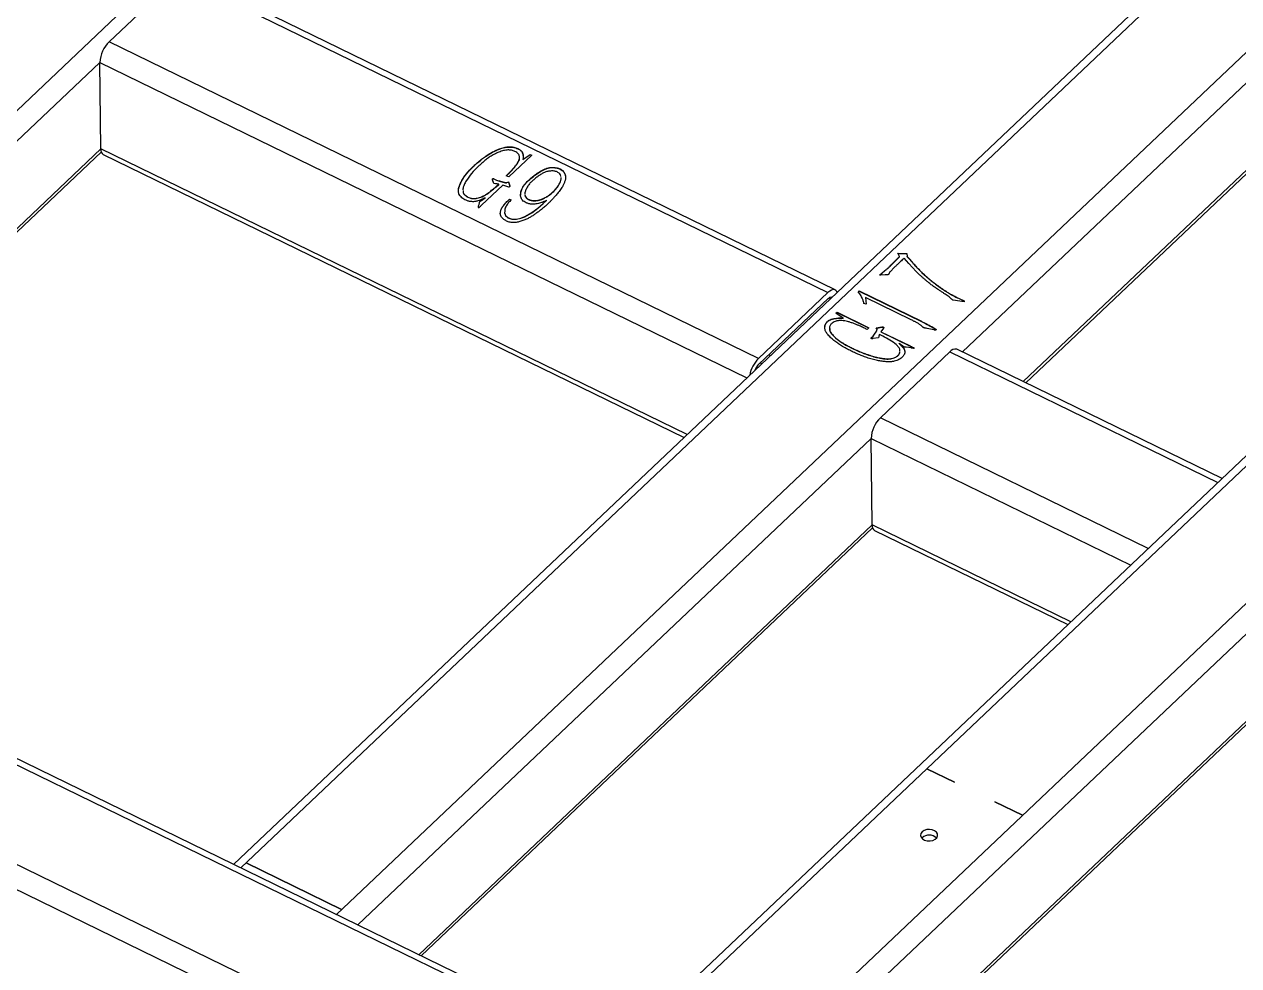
# Model space of a CAD drawing. Header units: millimetres. Extents: x 0 to 14850, y 0 to 10500.
# Drawn here: x 3877 to 5895, y 6010 to 7575 of the extents above; entities that cross this region are included whole.
import ezdxf

# ---------------------------------------------------------------- set-up
doc = ezdxf.new("R2010")
doc.units = ezdxf.units.MM
doc.header["$LTSCALE"] = 50

msp = doc.modelspace()

# ---------------------------------------------------------------- linework, layer by layer
for p, q in [((5618.1, 9094.7), (3113.6, 6720.2)), ((7993.8, 8835.8), (4864.9, 5869.4)), ((4883, 5869.5), (8011.9, 8836)), ((8171.2, 8758.3), (5042.3, 5791.9)), ((5069.1, 5766.6), (8193, 8728.3)), ((8194.8, 8584.5), (5170.4, 5717.2)), ((5174.4, 5715.2), (8191.5, 8575.7)), ((6722.9, 8547), (4224.6, 6178.4)), ((4236.4, 6172.6), (6741, 8547.2)), ((6900.3, 8469.5), (4395.7, 6095)), ((5436, 7030.5), (6922.1, 8439.5)), ((6923.9, 8295.7), (5537.3, 6981.1)), ((5541.3, 6979.2), (6920.6, 8286.8)), ((4017.6, 7546.3), (4132.9, 7655.6)), ((4132.9, 7655.6), (5212.6, 7129.1)), ((5224.6, 7133.6), (4144.9, 7660.1)), ((5097.3, 7019.8), (4017.6, 7546.3)), ((3148.9, 6703), (4002.2, 7511.9)), ((4003.9, 7368.1), (4002.2, 7511.9)), ((4002.2, 7511.9), (5077.9, 6987.4)), ((4697.1, 7368.4), (4697, 7368.7)), ((4003.9, 7368.1), (3250.2, 6653.5)), ((3254.2, 6651.6), (4004.7, 7363.1)), ((4978.3, 6893), (4003.9, 7368.1)), ((4007.9, 7359), (4973.3, 6888.2)), ((4638.5, 7352), (4638.5, 7352.3)), ((4720.1, 7357.9), (4681.9, 7321.6)), ((4705.4, 7350.6), (4717.8, 7359)), ((4705.4, 7350.3), (4717.8, 7358.7)), ((4706.1, 7353.5), (4705.4, 7350.6)), ((4705.4, 7350.3), (4705.4, 7350.6)), ((4705.9, 7354.7), (4706, 7353.7)), ((4717.8, 7359), (4720.1, 7357.9)), ((4717.8, 7358.7), (4717.8, 7359)), ((4717.8, 7358.7), (4719.9, 7357.7)), ((4765.7, 7335.3), (4765.7, 7335.6)), ((4656.9, 7310.5), (4655.1, 7316.7)), ((4656.9, 7318.6), (4661.6, 7316.3)), ((4656.9, 7318.3), (4656.9, 7318.6)), ((4656.9, 7318.3), (4661.6, 7316)), ((4660.1, 7310.2), (4656.9, 7310.5)), ((4661, 7305.5), (4665.4, 7309.4)), ((4661, 7305.2), (4665.4, 7309.1)), ((4661.6, 7316.3), (4666.3, 7315)), ((4661.6, 7316), (4661.6, 7316.3)), ((4661.6, 7316), (4666.4, 7314.7)), ((4665.4, 7309.1), (4665.4, 7309.4)), ((4666.3, 7315), (4672.1, 7313.2)), ((4666.4, 7314.7), (4666.3, 7315)), ((4666.4, 7314.7), (4672.1, 7312.9)), ((4672.1, 7312.9), (4672.1, 7313.2)), ((4681.9, 7321.6), (4677.6, 7323.5)), ((4678.9, 7312.4), (4681.5, 7313.1)), ((4678.9, 7312), (4681.5, 7312.8)), ((4678.9, 7312), (4678.9, 7312.4)), ((4681.5, 7313.1), (4683.5, 7306.7)), ((4681.5, 7312.8), (4681.5, 7313.1)), ((4681.5, 7312.8), (4683.5, 7306.4)), ((4724.9, 7324), (4724.9, 7324.3)), ((4612.7, 7288.4), (4612.7, 7288.7)), ((4672, 7307.8), (4636.9, 7274.5)), ((4661, 7305.2), (4661, 7305.5)), ((4680.3, 7305), (4672, 7307.8)), ((4681.8, 7304.5), (4680.3, 7305)), ((4683.5, 7306.4), (4683.5, 7306.7)), ((4756.8, 7297.5), (4756.8, 7297.8)), ((4631.9, 7273.7), (4632.8, 7275.9)), ((4631.9, 7273.4), (4632.8, 7275.6)), ((4631.9, 7273.4), (4631.9, 7273.7)), ((4632.8, 7275.9), (4633.4, 7279)), ((4632.8, 7275.6), (4633.4, 7278.7)), ((4632.8, 7275.6), (4632.8, 7275.9)), ((4633.4, 7278.7), (4633.4, 7279)), ((4634.6, 7281.5), (4636.6, 7282.5)), ((4634.6, 7281.2), (4636.6, 7282.2)), ((4634.6, 7281.2), (4634.6, 7281.5)), ((4636.6, 7282.5), (4642.8, 7286.8)), ((4636.6, 7282.2), (4642.8, 7286.5)), ((4636.6, 7282.2), (4636.6, 7282.5)), ((4642.8, 7286.5), (4642.8, 7286.8)), ((4680.2, 7281.9), (4683.2, 7284.8)), ((4680.2, 7281.6), (4683.2, 7284.4)), ((4680.2, 7281.6), (4680.2, 7281.9)), ((4683.2, 7284.8), (4685.9, 7283.4)), ((4683.2, 7284.4), (4683.2, 7284.8)), ((4683.2, 7284.4), (4685.9, 7283.1)), ((4715.8, 7283.5), (4715.8, 7283.8)), ((4730.5, 7269.8), (4739.2, 7277.5)), ((4730.5, 7269.5), (4739.2, 7277.2)), ((4730.5, 7269.5), (4730.5, 7269.8)), ((4739.2, 7277.5), (4744.9, 7282.6)), ((4739.2, 7277.2), (4744.9, 7282.3)), ((4739.2, 7277.2), (4739.2, 7277.5)), ((4744.9, 7282.3), (4744.9, 7282.6)), ((5319.4, 7176.8), (5331.6, 7189)), ((5319.4, 7176.5), (5331.6, 7188.6)), ((5328.7, 7194.6), (5343.6, 7194.4)), ((5331.6, 7189), (5328.7, 7194.6)), ((5328.9, 7194.3), (5343.6, 7194.1)), ((5331.6, 7188.6), (5331.6, 7189)), ((5343.6, 7194.4), (5344.5, 7189.1)), ((5343.6, 7194.1), (5343.6, 7194.4)), ((5343.6, 7194.1), (5344.5, 7188.8)), ((5344.5, 7188.8), (5344.5, 7189.1)), ((5322.7, 7170.8), (5316.3, 7164.2)), ((5319.4, 7176.5), (5319.4, 7176.8)), ((5347, 7177.6), (5339.1, 7186.3)), ((5359.3, 7164.3), (5347, 7177.6)), ((5298.6, 7158.8), (5301.9, 7161.3)), ((5298.6, 7158.5), (5301.9, 7161)), ((5298.6, 7158.5), (5298.6, 7158.8)), ((5307.8, 7158.6), (5300.2, 7158.1)), ((5301.9, 7161.3), (5307.2, 7165.8)), ((5301.9, 7161), (5307.2, 7165.5)), ((5301.9, 7161), (5301.9, 7161.3)), ((5307.2, 7165.5), (5307.2, 7165.8)), ((5314.2, 7161.6), (5313.6, 7159.8)), ((5212.6, 7129.1), (5097.3, 7019.8)), ((5263, 7130.6), (5264.5, 7132.1)), ((5265.6, 7126.9), (5263, 7130.6)), ((5263.1, 7130.4), (5264.5, 7131.8)), ((5264.5, 7132.1), (5367.8, 7081.5)), ((5264.5, 7131.8), (5264.5, 7132.1)), ((5264.5, 7131.8), (5367.8, 7081.2)), ((5097.4, 7010), (5212.8, 7119.4)), ((5216.7, 7119), (5213.9, 7120.4)), ((5276.3, 7109.9), (5272.4, 7111)), ((5274.8, 7121.2), (5276.3, 7109.9)), ((5351, 7083.8), (5274.8, 7121.2)), ((5274.8, 7120.9), (5274.8, 7121.2)), ((5274.8, 7120.9), (5276.2, 7109.9)), ((5418.2, 7118.4), (5413.8, 7122.1)), ((5438.8, 7114), (5420.5, 7116.4)), ((5430.7, 7119.4), (5439, 7115.3)), ((5430.7, 7119.1), (5430.7, 7119.4)), ((5430.7, 7119.1), (5439, 7115)), ((5439, 7115.3), (5438.8, 7114)), ((5225.9, 7094.9), (5227.6, 7096.5)), ((5238.1, 7086.6), (5225.9, 7094.9)), ((5226.1, 7094.8), (5227.6, 7096.2)), ((5227.6, 7096.5), (5280.4, 7070.8)), ((5227.6, 7096.2), (5227.6, 7096.5)), ((5227.6, 7096.2), (5280.2, 7070.6)), ((5233.8, 7087), (5238.1, 7086.6)), ((5233.8, 7086.7), (5233.8, 7087)), ((5233.8, 7086.7), (5238.1, 7086.3)), ((5238.1, 7086.3), (5238.1, 7086.6)), ((5211.5, 7080.4), (5211.5, 7080.7)), ((5214.9, 7069.7), (5214.9, 7069.4)), ((5280.4, 7070.8), (5277.6, 7067.9)), ((5292.8, 7070.6), (5302.3, 7072)), ((5294, 7068.8), (5292.8, 7070.6)), ((5293, 7070.3), (5302.4, 7071.7)), ((5304.8, 7069.9), (5300.6, 7064.2)), ((5302.4, 7071.7), (5302.3, 7072)), ((5305.6, 7070.9), (5304.8, 7069.9)), ((5367.8, 7081.2), (5367.8, 7081.5)), ((5385.9, 7067.6), (5377.3, 7069.6)), ((5389.1, 7067.1), (5385.9, 7067.6)), ((5284.5, 7053.2), (5284.6, 7053.5)), ((5284.6, 7053.8), (5287.9, 7057)), ((5284.6, 7053.5), (5287.9, 7056.7)), ((5284.6, 7053.5), (5284.6, 7053.8)), ((5296.4, 7053.9), (5287.4, 7052.6)), ((5287.9, 7057), (5289.9, 7060.3)), ((5287.9, 7056.7), (5289.9, 7060)), ((5287.9, 7056.7), (5287.9, 7057)), ((5289.9, 7060.3), (5292.6, 7064.2)), ((5289.9, 7060), (5292.6, 7063.9)), ((5289.9, 7060), (5289.9, 7060.3)), ((5292.6, 7063.9), (5292.6, 7064.2)), ((5297, 7056), (5296.4, 7053.9)), ((5303.9, 7056.7), (5298.2, 7059.7)), ((5300.6, 7064.2), (5349, 7040.6)), ((5300.6, 7063.9), (5300.6, 7064.2)), ((5300.6, 7063.9), (5349, 7040.3)), ((5114.3, 7026), (5117.1, 7024.6)), ((5254.2, 7035.9), (5254.2, 7036.2)), ((5299.7, 6921), (5415.1, 7030.4)), ((5337.2, 7040.3), (5331.1, 7044.5)), ((5331.1, 7044.2), (5331.1, 7044.5)), ((5338.7, 7038.9), (5337.2, 7040.3)), ((5346.9, 7037.7), (5342.4, 7038.2)), ((5350.2, 7037.2), (5346.9, 7037.7)), ((5349, 7040.3), (5349, 7040.6)), ((5415.1, 7030.4), (5860.5, 6813.2)), ((5867.6, 6820), (5427, 7034.9)), ((2483.9, 7016.9), (4929.4, 5824.4)), ((4937.3, 5830.9), (2495.9, 7021.4)), ((5102.6, 7010.8), (5099.7, 7012.2)), ((5327.9, 7023.6), (5327.9, 7023.9)), ((10061.4, 3156.3), (2368.5, 6907.5)), ((5745.1, 6703.9), (5299.7, 6921)), ((4431, 6077.7), (5284.3, 6886.7)), ((5286.1, 6742.9), (5284.3, 6886.7)), ((5284.3, 6886.7), (5715.9, 6676.2)), ((2353.1, 6873.2), (10046, 3121.9)), ((5286.1, 6742.9), (4532.4, 6028.3)), ((5616.4, 6581.8), (5286.1, 6742.9)), ((4536.4, 6026.4), (5286.8, 6737.9)), ((5290, 6733.8), (5611.4, 6577.1)), ((5377.1, 6337.5), (5377.1, 6337.5)), ((5377.1, 6337.5), (5422.7, 6315.3)), ((5422.7, 6315.3), (5377.1, 6337.5)), ((5377.1, 6337.5), (5377.1, 6337.5)), ((5422.7, 6315.3), (5422.7, 6315.3)), ((5490.1, 6282.4), (5535.7, 6260.2)), ((5535.7, 6260.2), (5490.1, 6282.4)), ((5490.1, 6282.4), (5490.1, 6282.4)), ((5490.1, 6282.4), (5490.1, 6282.4)), ((5535.7, 6260.2), (5535.7, 6260.2)), ((5369.3, 6222.8), (5368.5, 6222)), ((4245.5, 6180.8), (4245.5, 6180.8)), ((4245.5, 6180.8), (4404.1, 6103.4)), ((4404.1, 6103.5), (4245.5, 6180.8)), ((4245.5, 6180.7), (4245.5, 6180.8)), ((4404.1, 6103.4), (4404.1, 6103.5))]:
    msp.add_line(p, q)
at = {"flags": 128}
for points in [[(4675.2, 7264.3), (4675.1, 7262.1), (4676.7, 7257.6), (4680.6, 7253.9), (4687.1, 7251.5), (4694.6, 7251.3), (4701.8, 7253.1), (4708.4, 7255.6), (4720.1, 7262.2), (4730.5, 7269.8), (4730.5, 7269.8)], [(4675.2, 7264), (4675.1, 7261.8), (4676.7, 7257.3), (4680.6, 7253.6), (4687.1, 7251.2), (4694.6, 7251), (4701.8, 7252.8), (4708.4, 7255.3), (4720.1, 7261.9), (4730.5, 7269.5), (4730.5, 7269.5)], [(5227.8, 7129.5), (5227.2, 7130.8), (5225.8, 7132.8), (5223.8, 7133.9), (5221.4, 7134.1), (5218.6, 7133.3), (5215.7, 7131.7), (5212.6, 7129.1)], [(5212.8, 7119.4), (5214.3, 7120.7), (5215.8, 7121.5), (5217.1, 7121.9), (5218.3, 7121.8), (5219.2, 7121.4)], [(5369.2, 6232.6), (5367.1, 6229.7), (5366.5, 6226.6), (5367.4, 6223.5), (5369.8, 6220.7), (5373.3, 6218.7), (5377.6, 6217.5), (5382.3, 6217.4), (5386.8, 6218.3), (5390.6, 6220.2), (5393.3, 6222.8), (5394.7, 6225.8), (5394.5, 6229), (5392.9, 6232), (5389.9, 6234.4), (5385.9, 6236), (5381.3, 6236.6), (5376.7, 6236.2), (5372.5, 6234.8), (5369.2, 6232.6)]]:
    msp.add_lwpolyline(points, dxfattribs=at)
for centre, radius, start, end in [((4054.7, 7509), 52.6, 134.876, 176.7905), ((4013.3, 7366.7), 9.45, 171.6444, 235.1878), ((5424.4, 7023.6), 11.6, 77.2156, 143.8666), ((5136.6, 6981.1), 55.2, 135.4812, 168.8278), ((5116.5, 6991), 27, 135.2475, 160.774), ((5336.8, 6883.8), 52.6, 134.876, 176.7905), ((5295.4, 6741.5), 9.45, 171.6444, 235.1878), ((5380.8, 6209.5), 17.6, 46.5508, 130.6916)]:
    msp.add_arc(centre, radius, start, end)
for points, knots in [([(4638.5, 7352.3), (4640.5, 7353.8), (4644.6, 7356.7), (4650.2, 7360.3), (4655, 7363), (4658.8, 7364.9), (4662.7, 7366.6), (4666.6, 7368.2), (4670.5, 7369.5), (4674.3, 7370.5), (4677.7, 7371.2), (4680.9, 7371.5), (4683.8, 7371.5), (4686.4, 7371.5), (4688.6, 7371.3), (4691, 7370.8), (4693.9, 7370), (4696, 7369.1), (4697, 7368.7)], [0, 0, 0, 0, 0.126942, 0.261461, 0.330176, 0.398271, 0.466105, 0.533434, 0.597742, 0.655448, 0.707397, 0.75438, 0.796614, 0.833743, 0.865303, 0.893055, 0.945167, 1, 1, 1, 1]), ([(4638.5, 7352), (4640.5, 7353.4), (4644.6, 7356.4), (4650.2, 7360), (4655, 7362.7), (4658.8, 7364.6), (4662.7, 7366.3), (4666.6, 7367.9), (4670.5, 7369.2), (4674.3, 7370.2), (4677.7, 7370.9), (4680.9, 7371.2), (4683.8, 7371.2), (4686.4, 7371.2), (4688.6, 7371), (4691, 7370.5), (4693.9, 7369.7), (4696, 7368.8), (4697.1, 7368.4)], [0, 0, 0, 0, 0.126942, 0.261461, 0.330176, 0.398271, 0.466105, 0.533434, 0.597742, 0.655448, 0.707397, 0.75438, 0.796614, 0.833743, 0.865303, 0.893055, 0.945167, 1, 1, 1, 1]), ([(4697, 7368.7), (4697.7, 7368.4), (4698.9, 7367.8), (4700.5, 7366.7), (4701.9, 7365.5), (4703.4, 7363.9), (4704.9, 7361.5), (4705.6, 7359), (4705.9, 7356.9), (4706.1, 7355.6), (4706.2, 7354.5), (4706.1, 7353.8), (4706.1, 7353.5)], [0, 0, 0, 0, 0.0935799, 0.1825326, 0.2691195, 0.3543402, 0.5285132, 0.7140203, 0.8062506, 0.8835329, 0.9481313, 1, 1, 1, 1]), ([(4611, 7282.7), (4609.7, 7283.3), (4607, 7284.4), (4603.8, 7286.8), (4601.3, 7289.4), (4599.7, 7291.7), (4598.9, 7293.7), (4598.5, 7295.4), (4598.3, 7297.2), (4598.4, 7299.1), (4598.6, 7301.2), (4599.1, 7303.5), (4599.8, 7306), (4600.7, 7308.6), (4601.9, 7311.4), (4603.3, 7314.2), (4605, 7317.2), (4607.6, 7321.2), (4610.9, 7325.9), (4615.4, 7331.2), (4620.3, 7336.4), (4625.7, 7341.6), (4631.7, 7347), (4636.2, 7350.5), (4638.5, 7352.3)], [0, 0, 0, 0, 0.040297, 0.08035, 0.119463, 0.157607, 0.177007, 0.197574, 0.220151, 0.244278, 0.270518, 0.29898, 0.330426, 0.364243, 0.400275, 0.437654, 0.47741, 0.518652, 0.599493, 0.673537, 0.746948, 0.826943, 0.911509, 1, 1, 1, 1]), ([(4598.5, 7297.8), (4598.5, 7298.3), (4598.2, 7302.1), (4600.8, 7309.2), (4606.3, 7319.6), (4614.8, 7330.6), (4625.8, 7341.7), (4634.2, 7348.6), (4638.5, 7352)], [0, 0, 0, 0, 0.022938, 0.185631, 0.348459, 0.565599, 0.782819, 1, 1, 1, 1]), ([(4693.7, 7363.3), (4692.7, 7363.7), (4691, 7364.6), (4688, 7365.5), (4685, 7366.1), (4681.8, 7366.4), (4678.5, 7366.2), (4674.9, 7365.7), (4671.2, 7364.8), (4667.4, 7363.5), (4663.5, 7361.9), (4659.8, 7360.2), (4656.2, 7358.3), (4651.7, 7355.6), (4646.6, 7352.2), (4641.1, 7347.9), (4636.1, 7343.5), (4633, 7340.6), (4631.4, 7339.2)], [0, 0, 0, 0, 0.04294, 0.083349, 0.123646, 0.163272, 0.204759, 0.249858, 0.29949, 0.354079, 0.41151, 0.468829, 0.525993, 0.583086, 0.69442, 0.798848, 0.899696, 1, 1, 1, 1]), ([(4677.6, 7323.5), (4678.3, 7324.1), (4679.7, 7325.5), (4682, 7327.6), (4684.3, 7329.9), (4686.3, 7331.9), (4687.9, 7333.6), (4689.2, 7335.1), (4690.6, 7336.8), (4692.6, 7339.2), (4695, 7342.2), (4697.3, 7345.6), (4699, 7349), (4699.6, 7351.8), (4699.9, 7354.1), (4699.7, 7355.7), (4699.3, 7357.2), (4698.5, 7359.1), (4696.7, 7361.2), (4694.7, 7362.6), (4693.7, 7363.3)], [0, 0, 0, 0, 0.051388, 0.111431, 0.174728, 0.237534, 0.271141, 0.309683, 0.352584, 0.401029, 0.494896, 0.57669, 0.6523, 0.73092, 0.769338, 0.805076, 0.838354, 0.870488, 0.933166, 1, 1, 1, 1]), ([(4677.6, 7323.2), (4680.8, 7326.2), (4687.2, 7332.3), (4694.3, 7340.5), (4698.4, 7347.4), (4700.2, 7351.3), (4699.7, 7353.3), (4699.6, 7353.5)], [0, 0, 0, 0, 0.328863, 0.65769, 0.822103, 0.986324, 1, 1, 1, 1]), ([(4697.1, 7368.4), (4698.8, 7367.4), (4702.4, 7365.3), (4705.4, 7360.6), (4705.6, 7357.2), (4705.8, 7355.5)], [0, 0, 0, 0, 0.322212, 0.64463, 1, 1, 1, 1]), ([(4631.4, 7339.2), (4627.6, 7335.3), (4619.9, 7327.5), (4612, 7317), (4607.8, 7308.2), (4605.5, 7303.2), (4605.8, 7300.5), (4605.8, 7300.2)], [0, 0, 0, 0, 0.32489, 0.649584, 0.812036, 0.974239, 1, 1, 1, 1]), ([(4762.2, 7329.8), (4761.5, 7330.1), (4759.9, 7330.8), (4757.2, 7331.3), (4754.3, 7331.5), (4751.2, 7331.4), (4748.1, 7331), (4745.2, 7330.4), (4742.4, 7329.5), (4739.8, 7328.4), (4737.4, 7327), (4734.9, 7325.4), (4732.3, 7323.7), (4728.9, 7321.2), (4724.8, 7317.9), (4720.9, 7314.7), (4718.1, 7312), (4716.2, 7309.8), (4714.4, 7307.3), (4713.3, 7305.6), (4712.8, 7304.7)], [0, 0, 0, 0, 0.040166, 0.081094, 0.12354, 0.169129, 0.215819, 0.260674, 0.305003, 0.348983, 0.395123, 0.444456, 0.497606, 0.554669, 0.667765, 0.77272, 0.824596, 0.879816, 0.938221, 1, 1, 1, 1]), ([(4724.9, 7324.3), (4725.9, 7325.1), (4727.8, 7326.6), (4731.2, 7328.7), (4735, 7331), (4739, 7333.2), (4743.2, 7335.2), (4747.4, 7336.6), (4751.3, 7337.4), (4755.1, 7337.4), (4758.4, 7337.1), (4761.3, 7336.7), (4763.7, 7336.3), (4765.1, 7335.8), (4765.7, 7335.6)], [0, 0, 0, 0, 0.0896469, 0.1863469, 0.2908775, 0.4028967, 0.5115677, 0.6073458, 0.6924144, 0.7697809, 0.8410778, 0.9026877, 0.9556868, 1, 1, 1, 1]), ([(4724.9, 7324), (4725.9, 7324.8), (4727.9, 7326.3), (4731.2, 7328.4), (4735, 7330.7), (4739, 7332.9), (4743.2, 7334.9), (4747.4, 7336.2), (4751.3, 7337), (4755.1, 7337.1), (4758.4, 7336.8), (4761.3, 7336.4), (4763.7, 7336), (4765.1, 7335.5), (4765.7, 7335.3)], [0, 0, 0, 0, 0.0896469, 0.1863469, 0.2908775, 0.4028967, 0.5115677, 0.6073458, 0.6924144, 0.7697809, 0.8410778, 0.9026877, 0.9556868, 1, 1, 1, 1]), ([(4765.7, 7335.6), (4766.7, 7335.2), (4768.6, 7334.3), (4770.7, 7332.8), (4772.2, 7331.3), (4773.2, 7330), (4774.3, 7328.4), (4775.2, 7326.6), (4776, 7324.7), (4776.4, 7322.6), (4776.4, 7320.3), (4775.9, 7317.3), (4774.8, 7313.4), (4773.4, 7309.5), (4771.9, 7306.3), (4770.1, 7303.6), (4768, 7300.6), (4765.5, 7297.4), (4763, 7294.2), (4760.7, 7291.5), (4758.8, 7289.2), (4756.7, 7286.7), (4754, 7283.8), (4750.6, 7280.4), (4747.3, 7277.1), (4745.1, 7275), (4744.1, 7274)], [0, 0, 0, 0, 0.033619, 0.06885, 0.088448, 0.110531, 0.135458, 0.163138, 0.192725, 0.222946, 0.254738, 0.288308, 0.356905, 0.424002, 0.460324, 0.502366, 0.55078, 0.605199, 0.658832, 0.70465, 0.742697, 0.772589, 0.828042, 0.89005, 0.950281, 1, 1, 1, 1]), ([(4768.7, 7322), (4768.7, 7322.2), (4768.7, 7323.8), (4767.2, 7327), (4763.9, 7328.9), (4762.2, 7329.8)], [0, 0, 0, 0, 0.062367, 0.53144, 1, 1, 1, 1]), ([(4765.7, 7335.3), (4767.9, 7334.1), (4772.3, 7331.7), (4775.3, 7327.1), (4775.7, 7324.3), (4775.8, 7323.4)], [0, 0, 0, 0, 0.401844, 0.804754, 1, 1, 1, 1]), ([(4655.1, 7316.7), (4654.9, 7317), (4654.7, 7317.5), (4654.7, 7318.3), (4655.3, 7318.5), (4655.7, 7318.7), (4656.3, 7318.7), (4656.7, 7318.7), (4656.9, 7318.6)], [0, 0, 0, 0, 0.347684, 0.526033, 0.647272, 0.746954, 0.855934, 1, 1, 1, 1]), ([(4654.7, 7317.6), (4654.7, 7317.6), (4654.7, 7317.7), (4654.8, 7318), (4655.3, 7318.2), (4655.7, 7318.4), (4656.4, 7318.4), (4656.7, 7318.3), (4656.9, 7318.3)], [0, 0, 0, 0, 0.005563, 0.1872159, 0.3857104, 0.5912904, 0.7962137, 1, 1, 1, 1]), ([(4665.4, 7309.4), (4664.8, 7309.5), (4663.6, 7309.7), (4662.1, 7309.9), (4660.9, 7310.1), (4660.3, 7310.2), (4660.1, 7310.2)], [0, 0, 0, 0, 0.362799, 0.652475, 0.863991, 1, 1, 1, 1]), ([(4672.1, 7313.2), (4672.5, 7313.1), (4673.6, 7312.7), (4675.4, 7312.4), (4677.3, 7312.1), (4678.4, 7312.3), (4678.9, 7312.4)], [0, 0, 0, 0, 0.191517, 0.498743, 0.8058, 1, 1, 1, 1]), ([(4672.1, 7312.9), (4672.5, 7312.8), (4673.6, 7312.4), (4675.4, 7312.1), (4677.3, 7311.8), (4678.4, 7312), (4678.9, 7312)], [0, 0, 0, 0, 0.191517, 0.498743, 0.8058, 1, 1, 1, 1]), ([(4710.6, 7278.7), (4709.5, 7279.2), (4707.3, 7280.3), (4704.6, 7282.6), (4702.8, 7285.3), (4701.9, 7287.9), (4701.6, 7290.2), (4701.6, 7292.1), (4701.7, 7294.2), (4702.3, 7297.2), (4703.4, 7301.1), (4705.3, 7304.8), (4707.3, 7307.8), (4709.2, 7310.1), (4711.4, 7312.5), (4714.7, 7315.8), (4719.2, 7319.8), (4723, 7322.8), (4724.9, 7324.3)], [0, 0, 0, 0, 0.054983, 0.108614, 0.164436, 0.22647, 0.260749, 0.2977, 0.337713, 0.381466, 0.471241, 0.56119, 0.608101, 0.658319, 0.712428, 0.77015, 0.887, 1, 1, 1, 1]), ([(4701.8, 7291.2), (4701.8, 7292.7), (4701.9, 7296.4), (4704.2, 7303), (4709.2, 7310.3), (4716.6, 7317.4), (4722.2, 7321.8), (4724.9, 7324)], [0, 0, 0, 0, 0.124379, 0.299543, 0.532776, 0.766354, 1, 1, 1, 1]), ([(4756.8, 7297.8), (4759.2, 7300.3), (4763.9, 7305.3), (4767.4, 7312.3), (4769, 7317.6), (4768.8, 7319.9), (4768.8, 7320.8)], [0, 0, 0, 0, 0.356797, 0.713504, 0.891926, 1, 1, 1, 1]), ([(4756.8, 7297.5), (4759.2, 7300), (4763.9, 7305), (4767.4, 7312), (4769, 7317.2), (4768.9, 7319.6), (4768.8, 7320.5)], [0, 0, 0, 0, 0.356797, 0.713504, 0.891926, 1, 1, 1, 1]), ([(4605.9, 7299.2), (4605.9, 7298.3), (4606, 7295.9), (4607.8, 7292), (4611.1, 7289.8), (4612.7, 7288.7)], [0, 0, 0, 0, 0.215112, 0.607937, 1, 1, 1, 1]), ([(4605.9, 7298.9), (4605.9, 7298), (4606, 7295.6), (4607.9, 7291.7), (4611.1, 7289.5), (4612.7, 7288.4)], [0, 0, 0, 0, 0.215112, 0.607937, 1, 1, 1, 1]), ([(4612.7, 7288.7), (4613.6, 7288.3), (4615.4, 7287.3), (4618.6, 7286.4), (4622, 7285.8), (4625.7, 7285.8), (4629.6, 7286.3), (4633.7, 7287.4), (4637.8, 7288.8), (4641.6, 7290.9), (4645.3, 7293.1), (4648.7, 7295.6), (4651.9, 7298), (4654.9, 7300.4), (4658, 7302.8), (4660, 7304.6), (4661, 7305.5)], [0, 0, 0, 0, 0.0559284, 0.1123841, 0.1707592, 0.2308514, 0.2953738, 0.3670512, 0.4436665, 0.5233505, 0.6053367, 0.6874243, 0.7668011, 0.8413113, 0.9168929, 1, 1, 1, 1]), ([(4612.7, 7288.4), (4613.6, 7288), (4615.4, 7287), (4618.6, 7286.1), (4622, 7285.5), (4625.7, 7285.5), (4629.6, 7286), (4633.7, 7287.1), (4637.8, 7288.5), (4641.6, 7290.6), (4645.3, 7292.8), (4648.7, 7295.3), (4651.9, 7297.7), (4654.9, 7300.1), (4658, 7302.5), (4660, 7304.3), (4661, 7305.2)], [0, 0, 0, 0, 0.0559284, 0.1123841, 0.1707592, 0.2308514, 0.2953738, 0.3670512, 0.4436665, 0.5233505, 0.6053367, 0.6874243, 0.7668011, 0.8413113, 0.9168929, 1, 1, 1, 1]), ([(4683.5, 7306.7), (4683.5, 7306.4), (4683.6, 7305.8), (4683.1, 7305.1), (4682.5, 7304.6), (4682, 7304.5), (4681.8, 7304.5)], [0, 0, 0, 0, 0.316288, 0.601624, 0.845531, 1, 1, 1, 1]), ([(4712.8, 7304.7), (4711.8, 7302.9), (4709.8, 7299.3), (4708.7, 7295.4), (4708.8, 7293.3), (4708.8, 7293.2)], [0, 0, 0, 0, 0.484084, 0.967947, 1, 1, 1, 1]), ([(4708.9, 7292.2), (4708.9, 7291.7), (4709, 7290.2), (4710, 7287.9), (4712.3, 7285.4), (4714.6, 7284.3), (4715.8, 7283.8)], [0, 0, 0, 0, 0.148332, 0.432377, 0.716217, 1, 1, 1, 1]), ([(4708.9, 7291.9), (4708.9, 7291.4), (4709, 7289.9), (4710, 7287.6), (4712.3, 7285.1), (4714.7, 7284), (4715.8, 7283.5)], [0, 0, 0, 0, 0.148332, 0.432377, 0.716217, 1, 1, 1, 1]), ([(4715.8, 7283.8), (4716.6, 7283.5), (4718.1, 7282.9), (4720.6, 7282.3), (4723.2, 7282), (4725.8, 7282.1), (4728.4, 7282.3), (4730.9, 7282.7), (4733.3, 7283.3), (4735.5, 7284), (4737.9, 7284.9), (4740.2, 7286.1), (4742.8, 7287.4), (4745.4, 7288.9), (4748.2, 7290.7), (4751, 7292.8), (4753.9, 7295.2), (4755.8, 7296.9), (4756.8, 7297.8)], [0, 0, 0, 0, 0.05366, 0.105575, 0.156405, 0.208842, 0.261605, 0.312929, 0.362395, 0.412004, 0.463505, 0.52104, 0.583504, 0.65242, 0.727789, 0.810085, 0.901236, 1, 1, 1, 1]), ([(4715.8, 7283.5), (4716.6, 7283.2), (4718.1, 7282.6), (4720.6, 7282), (4723.2, 7281.7), (4725.8, 7281.8), (4728.4, 7282), (4730.9, 7282.4), (4733.3, 7283), (4735.6, 7283.7), (4737.9, 7284.6), (4740.2, 7285.8), (4742.8, 7287.1), (4745.4, 7288.6), (4748.2, 7290.4), (4751, 7292.5), (4754, 7294.9), (4755.8, 7296.6), (4756.8, 7297.5)], [0, 0, 0, 0, 0.05366, 0.105575, 0.156405, 0.208842, 0.261605, 0.312929, 0.362395, 0.412004, 0.463505, 0.52104, 0.583504, 0.65242, 0.727789, 0.810085, 0.901236, 1, 1, 1, 1]), ([(4642.8, 7286.8), (4642.1, 7286.5), (4640.6, 7285.8), (4637.9, 7284.5), (4634.6, 7283), (4631.4, 7281.8), (4628.4, 7280.9), (4626, 7280.5), (4623.5, 7280.3), (4620.8, 7280.4), (4618.2, 7280.6), (4615.7, 7281.1), (4613.2, 7281.7), (4611.8, 7282.4), (4611, 7282.7)], [0, 0, 0, 0, 0.066569, 0.160877, 0.276929, 0.408906, 0.478612, 0.549607, 0.62194, 0.698408, 0.775595, 0.849575, 0.925117, 1, 1, 1, 1]), ([(4636.9, 7274.5), (4636.5, 7274.1), (4635.7, 7273.4), (4634.7, 7272.4), (4633.7, 7271.6), (4633, 7270.9), (4632.4, 7270.4), (4632, 7270.2), (4631.7, 7269.9), (4631.2, 7270), (4631.6, 7270.9), (4631.4, 7271.7), (4631.6, 7272.8), (4631.8, 7273.4), (4631.9, 7273.7)], [0, 0, 0, 0, 0.146407, 0.275169, 0.381218, 0.46708, 0.532905, 0.57648, 0.602834, 0.610817, 0.677075, 0.800996, 0.923103, 1, 1, 1, 1]), ([(4631.4, 7270.4), (4631.5, 7270.6), (4631.6, 7271.6), (4631.8, 7272.6), (4631.9, 7273.4)], [0, 0, 0, 0, 0.213532, 1, 1, 1, 1]), ([(4633.4, 7279), (4633.5, 7279.5), (4633.7, 7280.4), (4634.3, 7281.2), (4634.6, 7281.5)], [0, 0, 0, 0, 0.5631158, 1, 1, 1, 1]), ([(4633.4, 7278.7), (4633.5, 7279.2), (4633.7, 7280.1), (4634.3, 7280.9), (4634.6, 7281.2)], [0, 0, 0, 0, 0.5631158, 1, 1, 1, 1]), ([(4677.1, 7248.8), (4676.4, 7249.2), (4674.9, 7250), (4673, 7251.4), (4671.4, 7252.9), (4670, 7254.6), (4668.9, 7256.3), (4668.2, 7258.1), (4667.8, 7260.1), (4667.9, 7262.1), (4668.3, 7264.3), (4669, 7266.5), (4670, 7268.8), (4671.3, 7271.2), (4673, 7273.8), (4675.1, 7276.4), (4677.5, 7279.2), (4679.3, 7281), (4680.2, 7281.9)], [0, 0, 0, 0, 0.052649, 0.103437, 0.15444, 0.205231, 0.255828, 0.306616, 0.359497, 0.414067, 0.471887, 0.532929, 0.598244, 0.66759, 0.741778, 0.821886, 0.90813, 1, 1, 1, 1]), ([(4668, 7260.9), (4668.1, 7262.2), (4668.6, 7266.7), (4672.9, 7273.8), (4677.8, 7279), (4680.2, 7281.6)], [0, 0, 0, 0, 0.179818, 0.58951, 1, 1, 1, 1]), ([(4685.9, 7283.4), (4684.3, 7281.7), (4681, 7278.2), (4677.3, 7272.7), (4675.2, 7268.3), (4675.2, 7265.8), (4675.2, 7265.4)], [0, 0, 0, 0, 0.312651, 0.625219, 0.937303, 1, 1, 1, 1]), ([(4744.1, 7274), (4742.3, 7272.5), (4738.9, 7269.6), (4733.8, 7265.6), (4728.9, 7261.9), (4724.2, 7258.5), (4719.3, 7255.4), (4714.2, 7252.5), (4708.5, 7249.9), (4703.3, 7248), (4699, 7246.7), (4696, 7246), (4693.2, 7245.6), (4689.9, 7245.5), (4686.4, 7245.7), (4682.7, 7246.4), (4679.7, 7247.5), (4678, 7248.4), (4677.1, 7248.8)], [0, 0, 0, 0, 0.101522, 0.193448, 0.278796, 0.359377, 0.437614, 0.515362, 0.595845, 0.682115, 0.724503, 0.762406, 0.796002, 0.825862, 0.878078, 0.922455, 0.961845, 1, 1, 1, 1]), ([(4744.9, 7282.6), (4744.1, 7282.2), (4742.5, 7281.4), (4740.2, 7280.5), (4738.2, 7279.6), (4735.9, 7278.6), (4732.9, 7277.7), (4729.2, 7276.8), (4725, 7276.2), (4721.2, 7276.1), (4718, 7276.3), (4715.5, 7276.8), (4713, 7277.6), (4711.4, 7278.3), (4710.6, 7278.7)], [0, 0, 0, 0, 0.081322, 0.153373, 0.216375, 0.270715, 0.372079, 0.476843, 0.589052, 0.714446, 0.781186, 0.849529, 0.922443, 1, 1, 1, 1]), ([(5344.5, 7189.1), (5344.8, 7188.7), (5345.5, 7188), (5346.4, 7187), (5347.1, 7186.2), (5347.6, 7185.6), (5348.1, 7185.1), (5348.5, 7184.6), (5349.2, 7183.9), (5349.9, 7183), (5350.8, 7182), (5351.9, 7180.7), (5353.1, 7179.3), (5354.8, 7177.3), (5357.1, 7174.7), (5359.7, 7171.8), (5362.2, 7169.2), (5365.3, 7165.9), (5369.4, 7161.9), (5374.8, 7157), (5381, 7151.8), (5387.7, 7146.3), (5395, 7140.7), (5401.5, 7136.1), (5406.8, 7132.6), (5410.7, 7130.1), (5414.5, 7127.9), (5418.1, 7125.8), (5421.6, 7123.9), (5424.8, 7122.2), (5427.8, 7120.7), (5429.8, 7119.8), (5430.7, 7119.4)], [0, 0, 0, 0, 0.015084, 0.027682, 0.037933, 0.04594, 0.050531, 0.057123, 0.065959, 0.077142, 0.090327, 0.10562, 0.123155, 0.142932, 0.183073, 0.220419, 0.254636, 0.285831, 0.347596, 0.41369, 0.485758, 0.564429, 0.647138, 0.730977, 0.772166, 0.811682, 0.848927, 0.88453, 0.917701, 0.948211, 0.975549, 1, 1, 1, 1]), ([(5344.5, 7188.8), (5344.9, 7188.4), (5345.5, 7187.7), (5346.4, 7186.7), (5347.1, 7185.9), (5347.6, 7185.3), (5348.1, 7184.8), (5348.5, 7184.3), (5349.2, 7183.6), (5349.9, 7182.7), (5350.8, 7181.7), (5351.9, 7180.4), (5353.1, 7179), (5354.8, 7177), (5357.1, 7174.4), (5359.7, 7171.5), (5362.2, 7168.8), (5365.3, 7165.6), (5369.5, 7161.6), (5374.9, 7156.7), (5381, 7151.5), (5387.7, 7146), (5395, 7140.4), (5401.5, 7135.8), (5406.8, 7132.3), (5410.7, 7129.8), (5414.5, 7127.6), (5418.1, 7125.5), (5421.6, 7123.6), (5424.8, 7121.9), (5427.8, 7120.4), (5429.8, 7119.5), (5430.7, 7119.1)], [0, 0, 0, 0, 0.015084, 0.027682, 0.037933, 0.04594, 0.050531, 0.057123, 0.065959, 0.077142, 0.090327, 0.10562, 0.123155, 0.142932, 0.183073, 0.220419, 0.254636, 0.285831, 0.347596, 0.41369, 0.485758, 0.564429, 0.647138, 0.730977, 0.772166, 0.811682, 0.848927, 0.88453, 0.917701, 0.948211, 0.975549, 1, 1, 1, 1]), ([(5307.2, 7165.8), (5308.5, 7166.9), (5310.9, 7168.8), (5314.2, 7171.7), (5317, 7174.4), (5318.7, 7176.1), (5319.4, 7176.8)], [0, 0, 0, 0, 0.294882, 0.559386, 0.795493, 1, 1, 1, 1]), ([(5307.2, 7165.5), (5308.5, 7166.6), (5310.9, 7168.5), (5314.2, 7171.4), (5317, 7174.1), (5318.7, 7175.8), (5319.4, 7176.5)], [0, 0, 0, 0, 0.294882, 0.559386, 0.795493, 1, 1, 1, 1]), ([(5339.1, 7186.3), (5338.1, 7185.3), (5336.1, 7183.5), (5333.4, 7181), (5330.9, 7178.6), (5328.8, 7176.6), (5326.8, 7174.8), (5325.2, 7173.2), (5323.9, 7171.9), (5323.1, 7171.1), (5322.7, 7170.8)], [0, 0, 0, 0, 0.182634, 0.34993, 0.499343, 0.633432, 0.749642, 0.849251, 0.933545, 1, 1, 1, 1]), ([(5300.2, 7158.1), (5299.9, 7158.1), (5299.4, 7158.1), (5298.7, 7158.1), (5298.5, 7158.5), (5298.6, 7158.7), (5298.6, 7158.8)], [0, 0, 0, 0, 0.3942395, 0.6034202, 0.7482901, 1, 1, 1, 1]), ([(5312.7, 7159), (5312.6, 7159), (5312, 7158.8), (5311, 7158.7), (5309.5, 7158.6), (5308.4, 7158.6), (5307.8, 7158.6)], [0, 0, 0, 0, 0.130502, 0.33666, 0.628904, 1, 1, 1, 1]), ([(5313.6, 7159.8), (5313.5, 7159.7), (5313.3, 7159.3), (5312.9, 7159.1), (5312.7, 7159)], [0, 0, 0, 0, 0.597712, 1, 1, 1, 1]), ([(5316.3, 7164.2), (5315.9, 7163.7), (5315, 7162.9), (5314.5, 7161.9), (5314.2, 7161.6)], [0, 0, 0, 0, 0.582399, 1, 1, 1, 1]), ([(5413.8, 7122.1), (5412.8, 7122.8), (5410.7, 7124.3), (5407.2, 7126.7), (5403.3, 7129.3), (5399.1, 7132.1), (5395.1, 7134.8), (5391.4, 7137.3), (5388.3, 7139.4), (5385.6, 7141.3), (5382.9, 7143.3), (5380.1, 7145.6), (5376.7, 7148.4), (5373, 7151.6), (5369.2, 7154.8), (5365.6, 7158.1), (5362.3, 7161.2), (5360.2, 7163.3), (5359.3, 7164.3)], [0, 0, 0, 0, 0.052243, 0.111323, 0.177805, 0.251132, 0.323187, 0.385722, 0.439233, 0.482806, 0.526625, 0.580502, 0.644783, 0.718653, 0.795467, 0.867891, 0.936103, 1, 1, 1, 1]), ([(5272.4, 7111), (5272.1, 7112), (5271.7, 7113.8), (5270.9, 7116.4), (5270.1, 7118.5), (5269.1, 7120.9), (5267.6, 7123.6), (5266.2, 7125.8), (5265.6, 7126.9)], [0, 0, 0, 0, 0.1795186, 0.3365151, 0.4679989, 0.5771274, 0.7798212, 1, 1, 1, 1]), ([(5420.5, 7116.4), (5420.2, 7116.7), (5419.7, 7117.2), (5419, 7117.7), (5418.5, 7118.1), (5418.2, 7118.3), (5418.2, 7118.4)], [0, 0, 0, 0, 0.390024, 0.686797, 0.893134, 1, 1, 1, 1]), ([(5211.5, 7080.7), (5212, 7081.1), (5212.9, 7082), (5214.5, 7083.1), (5216.2, 7084), (5218.7, 7085.1), (5222.1, 7086.1), (5225.9, 7086.6), (5228.8, 7086.8), (5230.8, 7087), (5232.4, 7087), (5233.4, 7087), (5233.8, 7087)], [0, 0, 0, 0, 0.0935705, 0.1825143, 0.2690925, 0.3543046, 0.5284601, 0.715, 0.80627, 0.8835446, 0.9481365, 1, 1, 1, 1]), ([(5211.5, 7080.4), (5212, 7080.8), (5212.9, 7081.7), (5214.5, 7082.8), (5216.2, 7083.7), (5218.7, 7084.8), (5222.2, 7085.8), (5225.9, 7086.3), (5228.8, 7086.5), (5230.8, 7086.7), (5232.4, 7086.7), (5233.4, 7086.7), (5233.8, 7086.7)], [0, 0, 0, 0, 0.0935705, 0.1825143, 0.2690925, 0.3543046, 0.5284601, 0.715, 0.80627, 0.8835446, 0.9481365, 1, 1, 1, 1]), ([(5235, 7040.9), (5232.9, 7042.2), (5228.5, 7045), (5223.5, 7048.8), (5219.5, 7052.1), (5216.7, 7054.6), (5214.2, 7057.3), (5212, 7060), (5210, 7062.6), (5208.6, 7065.1), (5207.7, 7067.5), (5207.3, 7069.7), (5207.3, 7071.7), (5207.4, 7073.4), (5207.7, 7074.9), (5208.4, 7076.6), (5209.6, 7078.5), (5210.9, 7080), (5211.5, 7080.7)], [0, 0, 0, 0, 0.126875, 0.26151, 0.330229, 0.398329, 0.466356, 0.533691, 0.597757, 0.655467, 0.70742, 0.754407, 0.796644, 0.833775, 0.865799, 0.893553, 0.945163, 1, 1, 1, 1]), ([(5207.7, 7072.9), (5207.7, 7073.6), (5207.8, 7076.3), (5209.9, 7078.7), (5211.5, 7080.4)], [0, 0, 0, 0, 0.2730623, 1, 1, 1, 1]), ([(5219.5, 7078.4), (5218.8, 7077.8), (5217.5, 7076.6), (5216.1, 7074.6), (5215.2, 7072.5), (5214.8, 7070.3), (5215, 7068), (5215.7, 7065.7), (5217.1, 7063.1), (5218.9, 7060.5), (5221.1, 7057.9), (5223.6, 7055.4), (5226.4, 7052.9), (5230.3, 7049.9), (5235.3, 7046.4), (5241.6, 7042.7), (5247.8, 7039.4), (5252.1, 7037.3), (5254.2, 7036.2)], [0, 0, 0, 0, 0.042953, 0.083374, 0.123258, 0.162895, 0.204395, 0.249812, 0.299201, 0.353806, 0.411254, 0.468748, 0.525799, 0.582908, 0.694352, 0.798766, 0.899666, 1, 1, 1, 1]), ([(5215.5, 7069.4), (5215.5, 7068.1), (5215.4, 7064.5), (5219.7, 7059.2), (5226.7, 7051.8), (5238.5, 7043.9), (5249, 7038.5), (5254.2, 7035.9)], [0, 0, 0, 0, 0.090481, 0.241924, 0.393553, 0.696624, 1, 1, 1, 1]), ([(5277.6, 7067.9), (5276.7, 7068.3), (5274.7, 7069.3), (5271.6, 7070.8), (5268.3, 7072.4), (5265.4, 7073.7), (5262.9, 7074.8), (5260.7, 7075.7), (5258.2, 7076.6), (5254.7, 7078), (5250.4, 7079.5), (5245.4, 7081.1), (5240.4, 7082.2), (5236.3, 7082.6), (5232.9, 7082.7), (5230.5, 7082.6), (5228.4, 7082.4), (5225.7, 7081.8), (5222.5, 7080.5), (5220.5, 7079.1), (5219.5, 7078.4)], [0, 0, 0, 0, 0.051377, 0.111407, 0.174691, 0.237462, 0.271062, 0.309597, 0.352539, 0.400917, 0.494837, 0.576505, 0.652267, 0.73063, 0.769331, 0.805062, 0.838334, 0.870025, 0.93318, 1, 1, 1, 1]), ([(5292.6, 7064.2), (5292.8, 7064.5), (5293.4, 7065.2), (5293.8, 7066.5), (5294.3, 7067.8), (5294.1, 7068.5), (5294, 7068.8)], [0, 0, 0, 0, 0.191467, 0.503414, 0.805851, 1, 1, 1, 1]), ([(5292.6, 7063.9), (5293.2, 7064.8), (5294, 7065.8), (5294, 7066.9), (5293.9, 7067.1)], [0, 0, 0, 0, 0.8175214, 1, 1, 1, 1]), ([(5302.3, 7072), (5302.8, 7072.1), (5303.6, 7072.1), (5304.6, 7071.8), (5305.4, 7071.4), (5305.5, 7071), (5305.6, 7070.9)], [0, 0, 0, 0, 0.316288, 0.601624, 0.845531, 1, 1, 1, 1]), ([(5302.4, 7071.7), (5302.8, 7071.8), (5303.6, 7071.8), (5304.6, 7071.5), (5305.4, 7071.1), (5305.5, 7070.7), (5305.6, 7070.6)], [0, 0, 0, 0, 0.316288, 0.601624, 0.845531, 1, 1, 1, 1]), ([(5377.3, 7069.6), (5376.4, 7069.7), (5375, 7070), (5373.1, 7070.4), (5371.9, 7070.6), (5371.1, 7071), (5370.6, 7071.6), (5369.7, 7072.4), (5368.7, 7073.4), (5367.3, 7074.6), (5365.8, 7075.8), (5364.1, 7077), (5362, 7078.2), (5360, 7079.4), (5357.9, 7080.4), (5356, 7081.4), (5353.6, 7082.6), (5351.9, 7083.4), (5351, 7083.8)], [0, 0, 0, 0, 0.076319, 0.131961, 0.169365, 0.186991, 0.214493, 0.258357, 0.313999, 0.378545, 0.44759, 0.518041, 0.596108, 0.689468, 0.746404, 0.817828, 0.901672, 1, 1, 1, 1]), ([(5367.8, 7081.5), (5368.7, 7081), (5370.4, 7080.1), (5373, 7078.9), (5375.3, 7077.7), (5377.3, 7076.7), (5379.1, 7075.7), (5380.7, 7074.9), (5382, 7074.2), (5384, 7073.1), (5386.8, 7071.6), (5389.6, 7069.9), (5391.5, 7068.6), (5392.3, 7067.9), (5392.7, 7067.3), (5392.4, 7067.1), (5392.2, 7067)], [0, 0, 0, 0, 0.103659, 0.198756, 0.284256, 0.361191, 0.429603, 0.488406, 0.538633, 0.580357, 0.724989, 0.862564, 0.920189, 0.960408, 0.983938, 1, 1, 1, 1]), ([(5367.8, 7081.2), (5372.2, 7079), (5378.9, 7075.6), (5386.5, 7071.5), (5390.1, 7069.3), (5391.8, 7068.1), (5392.4, 7067.5), (5392.6, 7067.1), (5392.6, 7067.1), (5392.6, 7067.1)], [0, 0, 0, 0, 0.510205, 0.765204, 0.892942, 0.956092, 0.989329, 0.997568, 1, 1, 1, 1]), ([(5392.2, 7067), (5392.2, 7067), (5391.9, 7066.9), (5391.4, 7066.8), (5390.3, 7066.8), (5389.6, 7067), (5389.1, 7067.1)], [0, 0, 0, 0, 0.055423, 0.244187, 0.536828, 1, 1, 1, 1]), ([(5287.4, 7052.6), (5286.9, 7052.5), (5286.2, 7052.3), (5285.1, 7052.4), (5284.7, 7052.7), (5284.4, 7053), (5284.4, 7053.4), (5284.5, 7053.7), (5284.6, 7053.8)], [0, 0, 0, 0, 0.350484, 0.527084, 0.64708, 0.750783, 0.854774, 1, 1, 1, 1]), ([(5298.2, 7059.7), (5298, 7059.3), (5297.7, 7058.5), (5297.4, 7057.4), (5297.1, 7056.6), (5297, 7056.2), (5297, 7056)], [0, 0, 0, 0, 0.362799, 0.652475, 0.863991, 1, 1, 1, 1]), ([(5332, 7032.4), (5332.1, 7032.8), (5332.4, 7034.9), (5330, 7038.6), (5324.8, 7044.3), (5315.5, 7050.2), (5307.8, 7054.6), (5303.9, 7056.7)], [0, 0, 0, 0, 0.036662, 0.196894, 0.357435, 0.678549, 1, 1, 1, 1]), ([(5336.8, 7022.8), (5335.9, 7021.9), (5334.2, 7020.1), (5330.7, 7017.9), (5326.9, 7016.1), (5323.5, 7015), (5320.5, 7014.5), (5318.1, 7014.2), (5315.4, 7014), (5312.6, 7014), (5309.5, 7014.2), (5306.1, 7014.5), (5302.5, 7014.9), (5298.7, 7015.6), (5294.6, 7016.3), (5290.4, 7017.3), (5286.1, 7018.4), (5280.3, 7020.1), (5273.4, 7022.4), (5265.7, 7025.4), (5258.2, 7028.6), (5250.6, 7032.3), (5242.7, 7036.3), (5237.6, 7039.3), (5235, 7040.9)], [0, 0, 0, 0, 0.0403, 0.080356, 0.119472, 0.157357, 0.176759, 0.197542, 0.220121, 0.244249, 0.270492, 0.298956, 0.330404, 0.364108, 0.400246, 0.437627, 0.477386, 0.518632, 0.599479, 0.673497, 0.746929, 0.82693, 0.911502, 1, 1, 1, 1]), ([(5254.2, 7036.2), (5257.1, 7034.9), (5263, 7032.1), (5270.8, 7028.9), (5277.3, 7026.5), (5282, 7024.9), (5286.5, 7023.5), (5290.9, 7022.3), (5294.9, 7021.4), (5298.6, 7020.5), (5302, 7019.9), (5305, 7019.5), (5307.8, 7019.2), (5310.3, 7019), (5312.7, 7019), (5315.6, 7019.2), (5318.9, 7019.7), (5322.4, 7020.7), (5325.5, 7022), (5327.1, 7023.3), (5327.9, 7023.9)], [0, 0, 0, 0, 0.127726, 0.264557, 0.333237, 0.398282, 0.458923, 0.516222, 0.569135, 0.616933, 0.659121, 0.696472, 0.730072, 0.761207, 0.790391, 0.817478, 0.867286, 0.911985, 0.954733, 1, 1, 1, 1]), ([(5254.2, 7035.9), (5257.1, 7034.5), (5263, 7031.8), (5270.8, 7028.6), (5277.3, 7026.2), (5282, 7024.6), (5286.5, 7023.2), (5290.9, 7022), (5295, 7021.1), (5298.6, 7020.2), (5302, 7019.6), (5305, 7019.1), (5307.8, 7018.9), (5310.3, 7018.7), (5312.7, 7018.7), (5315.6, 7018.9), (5318.9, 7019.4), (5322.4, 7020.4), (5325.5, 7021.7), (5327.1, 7023), (5327.9, 7023.6)], [0, 0, 0, 0, 0.127726, 0.264557, 0.333237, 0.398282, 0.458923, 0.516222, 0.569135, 0.616933, 0.659121, 0.696472, 0.730072, 0.761207, 0.790391, 0.817478, 0.867286, 0.911985, 0.954733, 1, 1, 1, 1]), ([(5327.9, 7023.9), (5329.5, 7025.4), (5331.9, 7027.6), (5331.9, 7030.4), (5331.9, 7031.4)], [0, 0, 0, 0, 0.63462, 1, 1, 1, 1]), ([(5327.9, 7023.6), (5329.5, 7025.1), (5331.9, 7027.3), (5331.9, 7030.1), (5331.9, 7031.1)], [0, 0, 0, 0, 0.63462, 1, 1, 1, 1]), ([(5331.1, 7044.5), (5331.5, 7044), (5332.5, 7042.9), (5334.4, 7041.2), (5336.5, 7038.9), (5338.3, 7036.7), (5339.5, 7034.7), (5340.1, 7033.1), (5340.4, 7031.4), (5340.3, 7029.6), (5339.9, 7027.8), (5339.2, 7026), (5338.2, 7024.4), (5337.3, 7023.3), (5336.8, 7022.8)], [0, 0, 0, 0, 0.066931, 0.160895, 0.277311, 0.408832, 0.478532, 0.549522, 0.621851, 0.69747, 0.774652, 0.849586, 0.925122, 1, 1, 1, 1]), ([(5331.1, 7044.2), (5332.3, 7043), (5334.8, 7040.5), (5338.1, 7036.8), (5340.3, 7033.6), (5340.1, 7031.6), (5340, 7031.2)], [0, 0, 0, 0, 0.302701, 0.605412, 0.906833, 1, 1, 1, 1]), ([(5342.4, 7038.2), (5341.6, 7038.2), (5340.3, 7038.3), (5339.2, 7038.7), (5338.7, 7038.9)], [0, 0, 0, 0, 0.565776, 1, 1, 1, 1]), ([(5349, 7040.6), (5349.6, 7040.3), (5350.7, 7039.8), (5352.1, 7039.1), (5353.3, 7038.4), (5354.2, 7037.9), (5355, 7037.5), (5355.4, 7037.3), (5355.7, 7037.1), (5355.6, 7036.7), (5354.3, 7037), (5353, 7036.9), (5351.5, 7037), (5350.5, 7037.1), (5350.2, 7037.2)], [0, 0, 0, 0, 0.146232, 0.27484, 0.380762, 0.466522, 0.532268, 0.575424, 0.601747, 0.60972, 0.67756, 0.799963, 0.923195, 1, 1, 1, 1]), ([(5349, 7040.3), (5351.1, 7039.2), (5353.3, 7038.1), (5355.5, 7036.9), (5355.7, 7036.8), (5355.7, 7036.8), (5355.7, 7036.7), (5355.7, 7036.7)], [0, 0, 0, 0, 0.933041, 0.975532, 0.985693, 0.994921, 1, 1, 1, 1])]:
    msp.add_open_spline(points, degree=3, knots=knots)

doc.saveas('drawing.dxf')
